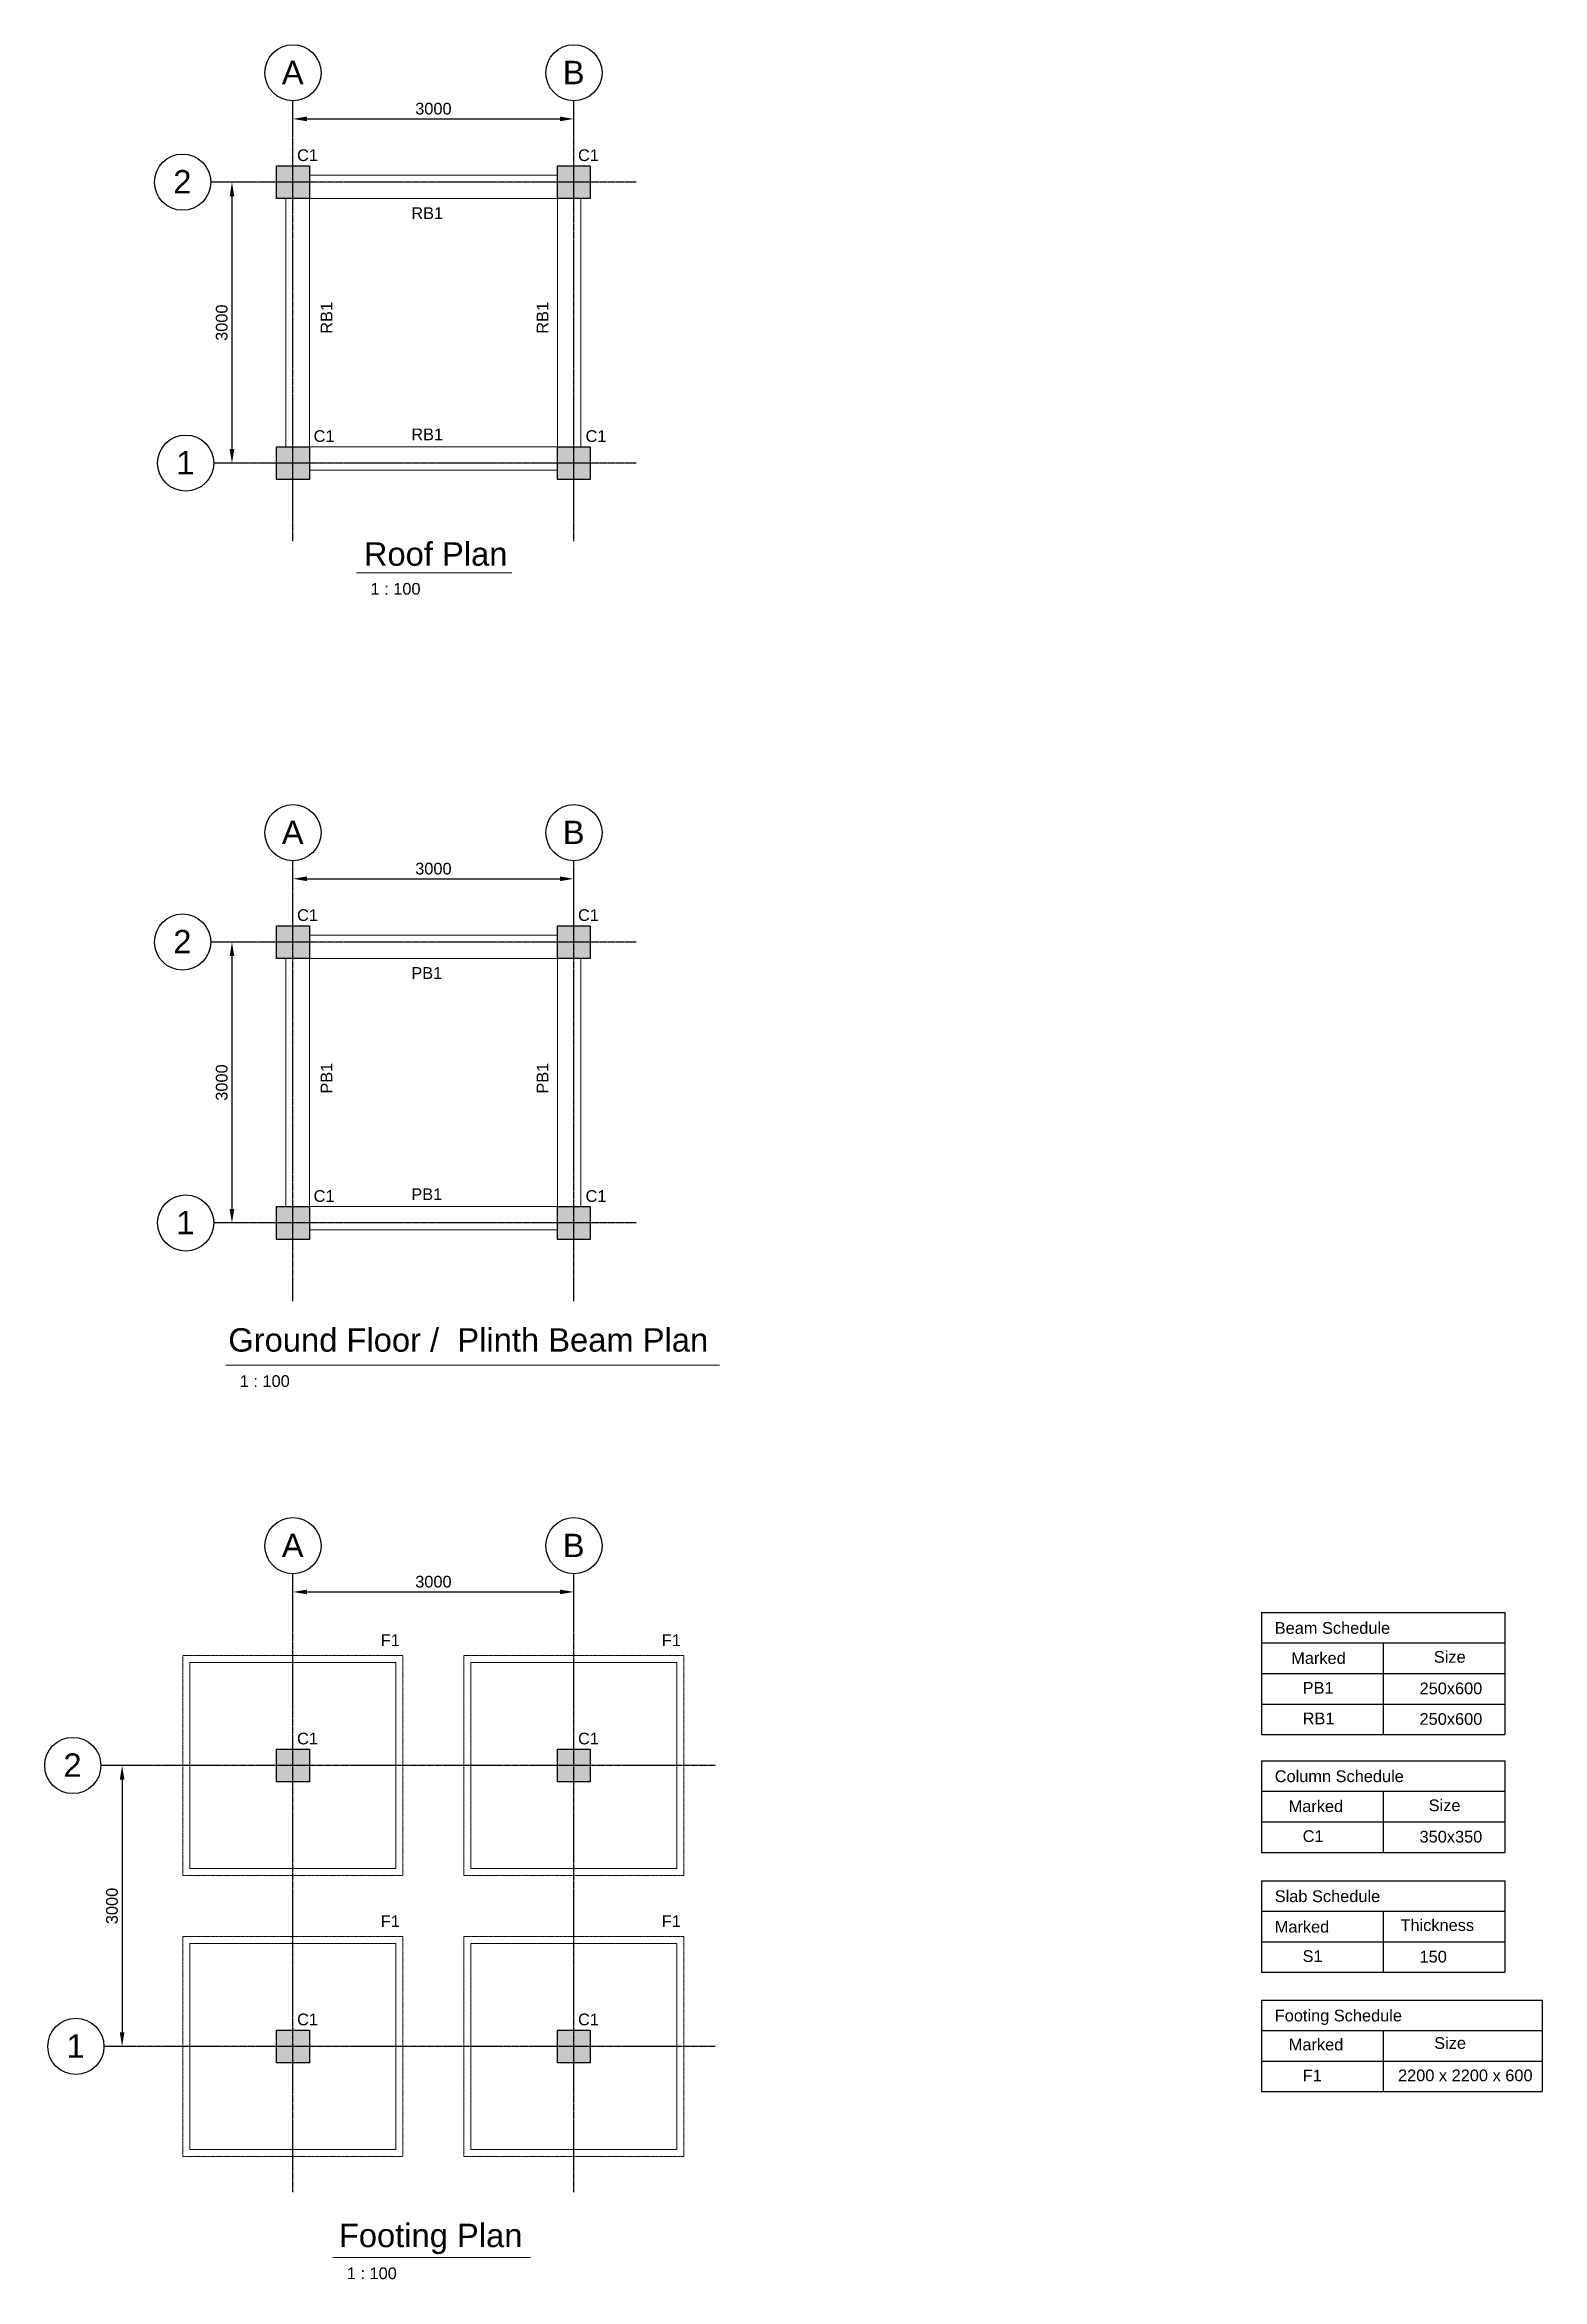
# Model space of a CAD drawing. Header units: millimetres. Extents: x 58949 to 74940, y 1947 to 25812.
import ezdxf

# ---------------------------------------------------------------- set-up
doc = ezdxf.new("R2010")
doc.units = ezdxf.units.MM
for name, pattern in [('Dash', [6.35, 3.175, -3.175]), ('Grid Line', [22.225, 12.7, -3.175, 3.175, -3.175]), ('Hidden', [7.14375, 4.7625, -2.38125])]:
    doc.linetypes.add(name, pattern=pattern)
for name, color, linetype, lineweight in [('A-ANNO-DIMS', 211, 'Continuous', 30), ('A-DETL-HDLN', 90, 'Hidden', 9), ('A_Window_Plan', 7, 'Continuous', 25), ('G-ANNO-TTLB', 6, 'Continuous', 9), ('S-BEAM-IDEN', 2, 'Continuous', 9), ('S-COLS-IDEN', 171, 'Continuous', 9), ('S-FNDN', 32, 'Continuous', 9), ('S-FNDN-HDLN', 4, 'Dash', 9), ('S-FNDN-IDEN', 2, 'Continuous', 9), ('S-GRID', 1, 'Continuous', 30), ('S-GRID-IDEN', 1, 'Continuous', 30)]:
    doc.layers.add(name, color=color, linetype=linetype, lineweight=lineweight)
doc.layers.add('G-ANNO-NPLT', color=191, linetype='Continuous', plot=False)
doc.styles.add('Arial', font='arial.ttf', dxfattribs={"height": 125})
doc.styles.add('Arial_1', font='arial.ttf', dxfattribs={"height": 250})
doc.styles.add('Arial_3', font='arial.ttf', dxfattribs={"height": 250})
doc.styles.add('Arial_4', font='arial.ttf', dxfattribs={"height": 2.5})
doc.styles.add('Arial_9', font='arial.ttf', dxfattribs={"height": 5})
doc.dimstyles.new('MM_Diagonal_-_2_5mm_Arial', dxfattribs={"dimscale": 304.8, "dimtxt": 127.532425, "dimasz": 0.492126, "dimexe": 0.393701, "dimexo": 0.246063, "dimgap": 0.147638, "dimtad": 1, "dimdec": 0, "dimzin": 0, "dimdsep": 46, "dimtxsty": 'Arial', "dimsah": 1, "dimcen": 0.09, "dimazin": 0, "dimtfac": 1, "dimtdec": 4, "dimtix": 1, "dimtmove": 0, "dimatfit": 3, "dimfxl": 0, "dimtvp": 1, "dimtolj": 1, "dimtzin": 0, "dimarcsym": 0})

# ---------------------------------------------------------------- blocks, each defined once
blk = doc.blocks.new('CV_STF_Rectangular Foundation1 - F5-468797-Foundation Layout Plan')
at = {"layer": 'S-FNDN'}
for p, q in [((900, 900), (-1300, 900)), ((-1300, 900), (-1300, -1300)), ((900, -1300), (900, 900)), ((-1300, -1300), (900, -1300))]:
    blk.add_line(p, q, dxfattribs=at)
at = {"layer": 'S-FNDN-HDLN'}
for p, q in [((975, 975), (-1375, 975)), ((-1375, 975), (-1375, -1375)), ((975, -1375), (975, 975)), ((-1375, -1375), (975, -1375))]:
    blk.add_line(p, q, dxfattribs=at)
blk = doc.blocks.new('Grid - MM_Grid Head - Circle-33642-Level 1')
at = {"layer": 'S-GRID-IDEN'}
blk.add_circle((0, 0), 6, dxfattribs=at)
blk = doc.blocks.new('*D2')
at = {"layer": 'A-ANNO-DIMS', "color": 0, "lineweight": -2}
for p, q in [((61600, 9225), (61600, 9408)), ((64600, 9092), (64600, 9408)), ((61750, 9288), (64450, 9288))]:
    blk.add_line(p, q, dxfattribs=at)
at = {"layer": 'A-ANNO-DIMS', "color": 0}
for points in [[(61750, 9313), (61750, 9263), (61600, 9288)], [(64450, 9313), (64450, 9263), (64600, 9288)]]:
    blk.add_solid(points, dxfattribs=at)
at = {"layer": 'Defpoints', "color": 0}
for p in [(61600, 9150), (64600, 9288), (64600, 9017)]:
    blk.add_point(p, dxfattribs=at)
at = {"layer": 'A-ANNO-DIMS', "color": 0, "insert": (63100, 9397), "char_height": 125, "attachment_point": 5, "style": 'Arial'}
blk.add_mtext('\\A1;3000', dxfattribs=at)
blk = doc.blocks.new('*D3')
at = {"layer": 'A-ANNO-DIMS', "color": 0, "lineweight": -2}
for p, q in [((60032, 7434), (59656, 7434)), ((59776, 7284), (59776, 4584)), ((59916, 4434), (59656, 4434))]:
    blk.add_line(p, q, dxfattribs=at)
at = {"layer": 'A-ANNO-DIMS', "color": 0}
for points in [[(59751, 7284), (59801, 7284), (59776, 7434)], [(59751, 4584), (59801, 4584), (59776, 4434)]]:
    blk.add_solid(points, dxfattribs=at)
at = {"layer": 'Defpoints', "color": 0}
for p in [(60107, 7434), (59776, 4434), (59991, 4434)]:
    blk.add_point(p, dxfattribs=at)
at = {"layer": 'A-ANNO-DIMS', "color": 0, "insert": (59668, 5934), "char_height": 125, "attachment_point": 5, "rotation": 90, "style": 'Arial'}
blk.add_mtext('\\A1;3000', dxfattribs=at)
blk = doc.blocks.new('*D5')
at = {"layer": 'A-ANNO-DIMS', "color": 0, "lineweight": -2}
for p, q in [((61600, 16840), (61600, 17024)), ((64600, 16708), (64600, 17024)), ((61750, 16904), (64450, 16904))]:
    blk.add_line(p, q, dxfattribs=at)
at = {"layer": 'A-ANNO-DIMS', "color": 0}
for points in [[(61750, 16929), (61750, 16879), (61600, 16904)], [(64450, 16929), (64450, 16879), (64600, 16904)]]:
    blk.add_solid(points, dxfattribs=at)
at = {"layer": 'Defpoints', "color": 0}
for p in [(61600, 16765), (64600, 16904), (64600, 16633)]:
    blk.add_point(p, dxfattribs=at)
at = {"layer": 'A-ANNO-DIMS', "color": 0, "insert": (63100, 17012), "char_height": 125, "attachment_point": 5, "style": 'Arial'}
blk.add_mtext('\\A1;3000', dxfattribs=at)
blk = doc.blocks.new('*D4')
at = {"layer": 'A-ANNO-DIMS', "color": 0, "lineweight": -2}
for p, q in [((61205, 16228), (60829, 16228)), ((60949, 16078), (60949, 13378)), ((61088, 13228), (60829, 13228))]:
    blk.add_line(p, q, dxfattribs=at)
at = {"layer": 'A-ANNO-DIMS', "color": 0}
for points in [[(60924, 16078), (60974, 16078), (60949, 16228)], [(60924, 13378), (60974, 13378), (60949, 13228)]]:
    blk.add_solid(points, dxfattribs=at)
at = {"layer": 'Defpoints', "color": 0}
for p in [(61280, 16228), (60949, 13228), (61163, 13228)]:
    blk.add_point(p, dxfattribs=at)
at = {"layer": 'A-ANNO-DIMS', "color": 0, "insert": (60840, 14728), "char_height": 125, "attachment_point": 5, "rotation": 90, "style": 'Arial'}
blk.add_mtext('\\A1;3000', dxfattribs=at)
blk = doc.blocks.new('*D6')
at = {"layer": 'A-ANNO-DIMS', "color": 0, "lineweight": -2}
for p, q in [((61600, 24955), (61600, 25139)), ((64600, 24823), (64600, 25139)), ((61750, 25019), (64450, 25019))]:
    blk.add_line(p, q, dxfattribs=at)
at = {"layer": 'A-ANNO-DIMS', "color": 0}
for points in [[(61750, 25044), (61750, 24994), (61600, 25019)], [(64450, 25044), (64450, 24994), (64600, 25019)]]:
    blk.add_solid(points, dxfattribs=at)
at = {"layer": 'Defpoints', "color": 0}
for p in [(61600, 24880), (64600, 25019), (64600, 24748)]:
    blk.add_point(p, dxfattribs=at)
at = {"layer": 'A-ANNO-DIMS', "color": 0, "insert": (63100, 25128), "char_height": 125, "attachment_point": 5, "style": 'Arial'}
blk.add_mtext('\\A1;3000', dxfattribs=at)
blk = doc.blocks.new('*D7')
at = {"layer": 'A-ANNO-DIMS', "color": 0, "lineweight": -2}
for p, q in [((61205, 24343), (60829, 24343)), ((60949, 24193), (60949, 21493)), ((61088, 21343), (60829, 21343))]:
    blk.add_line(p, q, dxfattribs=at)
at = {"layer": 'A-ANNO-DIMS', "color": 0}
for points in [[(60924, 24193), (60974, 24193), (60949, 24343)], [(60924, 21493), (60974, 21493), (60949, 21343)]]:
    blk.add_solid(points, dxfattribs=at)
at = {"layer": 'Defpoints', "color": 0}
for p in [(61280, 24343), (60949, 21343), (61163, 21343)]:
    blk.add_point(p, dxfattribs=at)
at = {"layer": 'A-ANNO-DIMS', "color": 0, "insert": (60840, 22843), "char_height": 125, "attachment_point": 5, "rotation": 90, "style": 'Arial'}
blk.add_mtext('\\A1;3000', dxfattribs=at)

msp = doc.modelspace()

# ---------------------------------------------------------------- hatches: boundary and pattern name
h = msp.add_hatch(color=8)
h.dxf.hatch_style = 1
h.paths.add_polyline_path([(61775.2, 24518.4), (61425.2, 24518.4), (61425.2, 24168.4), (61775.2, 24168.4)])
h = msp.add_hatch(color=8)
h.dxf.hatch_style = 1
h.paths.add_polyline_path([(64775.2, 24518.4), (64425.2, 24518.4), (64425.2, 24168.4), (64775.2, 24168.4)])
h = msp.add_hatch(color=8)
h.dxf.hatch_style = 1
h.paths.add_polyline_path([(61775.2, 21518.4), (61425.2, 21518.4), (61425.2, 21168.4), (61775.2, 21168.4)])
h = msp.add_hatch(color=8)
h.dxf.hatch_style = 1
h.paths.add_polyline_path([(64775.2, 21518.4), (64425.2, 21518.4), (64425.2, 21168.4), (64775.2, 21168.4)])
h = msp.add_hatch(color=8)
h.dxf.hatch_style = 1
h.paths.add_polyline_path([(61775.2, 16403.3), (61425.2, 16403.3), (61425.2, 16053.3), (61775.2, 16053.3)])
h = msp.add_hatch(color=8)
h.dxf.hatch_style = 1
h.paths.add_polyline_path([(64775.2, 16403.3), (64425.2, 16403.3), (64425.2, 16053.3), (64775.2, 16053.3)])
h = msp.add_hatch(color=8)
h.dxf.hatch_style = 1
h.paths.add_polyline_path([(61775.2, 13403.3), (61425.2, 13403.3), (61425.2, 13053.3), (61775.2, 13053.3)])
h = msp.add_hatch(color=8)
h.dxf.hatch_style = 1
h.paths.add_polyline_path([(64775.2, 13403.3), (64425.2, 13403.3), (64425.2, 13053.3), (64775.2, 13053.3)])
h = msp.add_hatch(color=8)
h.dxf.hatch_style = 1
h.paths.add_polyline_path([(61775.2, 7609.3), (61425.2, 7609.3), (61425.2, 7259.3), (61775.2, 7259.3)])
h = msp.add_hatch(color=8)
h.dxf.hatch_style = 1
h.paths.add_polyline_path([(64775.2, 7609.3), (64425.2, 7609.3), (64425.2, 7259.3), (64775.2, 7259.3)])
h = msp.add_hatch(color=8)
h.dxf.hatch_style = 1
h.paths.add_polyline_path([(61775.2, 4609.3), (61425.2, 4609.3), (61425.2, 4259.3), (61775.2, 4259.3)])
h = msp.add_hatch(color=8)
h.dxf.hatch_style = 1
h.paths.add_polyline_path([(64775.2, 4609.3), (64425.2, 4609.3), (64425.2, 4259.3), (64775.2, 4259.3)])

# ---------------------------------------------------------------- linework, layer by layer
for p, q in [((71940.7, 9069), (71940.7, 7764.1)), ((71940.7, 9069), (74541.7, 9069)), ((74541.7, 9069), (74541.7, 7764.1)), ((71940.7, 8742.8), (74541.7, 8742.8)), ((73241.2, 8742.8), (73241.2, 7764.1)), ((71940.7, 8416.6), (74541.7, 8416.6)), ((71940.7, 8090.3), (74541.7, 8090.3)), ((71940.7, 7764.1), (74541.7, 7764.1)), ((71940.7, 7485.3), (71940.7, 6506.7)), ((71940.7, 7485.3), (74541.7, 7485.3)), ((74541.7, 7485.3), (74541.7, 6506.7)), ((71940.7, 7159.1), (74541.7, 7159.1)), ((73241.2, 7159.1), (73241.2, 6506.7)), ((71940.7, 6832.9), (74541.7, 6832.9)), ((71940.7, 6506.7), (74541.7, 6506.7)), ((71940.7, 6204.2), (71940.7, 5225.5)), ((71940.7, 6204.2), (74541.7, 6204.2)), ((74541.7, 6204.2), (74541.7, 5225.5)), ((71940.7, 5877.9), (74541.7, 5877.9)), ((73241.2, 5877.9), (73241.2, 5225.5)), ((71940.7, 5551.7), (74541.7, 5551.7)), ((71940.7, 5225.5), (74541.7, 5225.5)), ((71940.7, 4929.8), (71940.7, 3951.1)), ((71940.7, 4929.8), (74940.3, 4929.8)), ((74940.3, 4929.8), (74940.3, 3951.1)), ((71940.7, 4603.6), (74940.3, 4603.6)), ((73241.2, 4603.6), (73241.2, 3951.1)), ((71940.7, 4277.3), (74940.3, 4277.3)), ((71940.7, 3951.1), (74940.3, 3951.1))]:
    msp.add_line(p, q)
for points in [[(61775.2, 24518.4), (61775.2, 24168.4), (61425.2, 24168.4), (61425.2, 24518.4)], [(64775.2, 24518.4), (64775.2, 24168.4), (64425.2, 24168.4), (64425.2, 24518.4)], [(61775.2, 21518.4), (61775.2, 21168.4), (61425.2, 21168.4), (61425.2, 21518.4)], [(64775.2, 21518.4), (64775.2, 21168.4), (64425.2, 21168.4), (64425.2, 21518.4)], [(61775.2, 16403.3), (61775.2, 16053.3), (61425.2, 16053.3), (61425.2, 16403.3)], [(64775.2, 16403.3), (64775.2, 16053.3), (64425.2, 16053.3), (64425.2, 16403.3)], [(61775.2, 13403.3), (61775.2, 13053.3), (61425.2, 13053.3), (61425.2, 13403.3)], [(64775.2, 13403.3), (64775.2, 13053.3), (64425.2, 13053.3), (64425.2, 13403.3)], [(61775.2, 7609.3), (61775.2, 7259.3), (61425.2, 7259.3), (61425.2, 7609.3)], [(64775.2, 7609.3), (64775.2, 7259.3), (64425.2, 7259.3), (64425.2, 7609.3)], [(61775.2, 4609.3), (61775.2, 4259.3), (61425.2, 4259.3), (61425.2, 4609.3)], [(64775.2, 4609.3), (64775.2, 4259.3), (64425.2, 4259.3), (64425.2, 4609.3)]]:
    msp.add_lwpolyline(points, close=True)
at = {"layer": 'A-DETL-HDLN', "linetype": 'Continuous'}
for p, q in [((64425.2, 24418.4), (61775.2, 24418.4)), ((61525.2, 24168.4), (61525.2, 21518.4)), ((64675.2, 21518.4), (64675.2, 24168.4)), ((61775.2, 21268.4), (64425.2, 21268.4)), ((64425.2, 16303.3), (61775.2, 16303.3)), ((61525.2, 16053.3), (61525.2, 13403.3)), ((64675.2, 13403.3), (64675.2, 16053.3)), ((61775.2, 13153.3), (64425.2, 13153.3))]:
    msp.add_line(p, q, dxfattribs=at)
at = {"layer": 'A-DETL-HDLN'}
for p, q in [((64425.2, 24168.4), (61775.2, 24168.4)), ((61775.2, 24168.4), (61775.2, 21518.4)), ((64425.2, 21518.4), (64425.2, 24168.4)), ((61775.2, 21518.4), (64425.2, 21518.4)), ((61775.2, 16053.3), (61775.2, 13403.3)), ((64425.2, 16053.3), (61775.2, 16053.3)), ((64425.2, 13403.3), (64425.2, 16053.3)), ((61775.2, 13403.3), (64425.2, 13403.3))]:
    msp.add_line(p, q, dxfattribs=at)
at = {"layer": 'A_Window_Plan', "lineweight": 9}
msp.add_line((60883.3, 11709.4), (66155.2, 11709.4), dxfattribs=at)
at = {"layer": 'G-ANNO-NPLT', "lineweight": 9}
for p, q in [((62279.8, 20170.5), (63936.3, 20170.5)), ((62026.6, 2181.1), (64136.1, 2181.1))]:
    msp.add_line(p, q, dxfattribs=at)
at = {"layer": 'S-GRID', "linetype": 'Grid Line'}
for p, q in [((61600.2, 20510), (61600.2, 25211.8)), ((64600.2, 20510), (64600.2, 25211.8)), ((65265.2, 24343.4), (60722, 24343.4)), ((65265.2, 21343.4), (60754.7, 21343.4)), ((61600.2, 12394.8), (61600.2, 17096.6)), ((64600.2, 12394.8), (64600.2, 17096.6)), ((65265.2, 16228.3), (60722, 16228.3)), ((65265.2, 13228.3), (60754.7, 13228.3)), ((61600.2, 2877.2), (61600.2, 9481.5)), ((64600.2, 2877.2), (64600.2, 9481.5)), ((66107.1, 7434.3), (59549.4, 7434.3)), ((66107.1, 4434.3), (59582.2, 4434.3))]:
    msp.add_line(p, q, dxfattribs=at)

# ---------------------------------------------------------------- block references
at = {"layer": 'S-FNDN'}
for p in [(61800.2, 7634.3), (64800.2, 7634.3), (61800.2, 4634.3), (64800.2, 4634.3)]:
    msp.add_blockref('CV_STF_Rectangular Foundation1 - F5-468797-Foundation Layout Plan', p, dxfattribs=at)
at = {"layer": 'S-GRID-IDEN', "xscale": 49.99999999999998, "yscale": 49.99999999999998, "zscale": 49.99999999999998, "rotation": 90}
for p in [(61600.2, 25511.8), (64600.2, 25511.8), (60422, 24343.4), (60454.7, 21343.4), (61600.2, 17396.6), (64600.2, 17396.6), (60422, 16228.3), (60454.7, 13228.3), (61600.2, 9781.5), (64600.2, 9781.5), (59249.4, 7434.3), (59282.2, 4434.3)]:
    msp.add_blockref('Grid - MM_Grid Head - Circle-33642-Level 1', p, dxfattribs=at)

# ---------------------------------------------------------------- texts
at = {"layer": 'G-ANNO-TTLB', "attachment_point": 1}
for s, insert, char_height, width, style in [('Roof Plan', (62357.1, 20497.7), 250, 5676.312, 'Arial_9'), (' 1 : 100', (62380.1, 20063.3), 125, 1410.97, 'Arial_3'), ('Ground Floor /  Plinth Beam Plan', (60909.8, 12104), 250, 11457.16, 'Arial_9'), (' 1 : 100', (60983.6, 11602.2), 125, 1410.97, 'Arial_3'), ('Footing Plan', (62090.1, 2540.6), 250, 5676.312, 'Arial_9'), (' 1 : 100', (62126.8, 2073.9), 125, 1410.97, 'Arial_3')]:
    msp.add_mtext(s, dxfattribs=dict(at, insert=insert, char_height=char_height, width=width, style=style))
at = {"layer": 'S-BEAM-IDEN', "char_height": 125, "attachment_point": 1, "style": 'Arial_4'}
for s, insert, width in [('RB1', (62864.1, 24075.6), 1194.514), ('RB1', (62864.1, 21712.8), 1194.514), ('PB1', (62864.1, 15960.5), 1194.514), ('PB1', (62864.1, 13597.7), 1194.514), ('Beam Schedule', (72083.3, 8965.6), 1678.871), ('Marked', (72259.5, 8644.6), 604.751), ('Size', (73782.6, 8657.1), 513.028), ('PB1', (72381.4, 8326.1), 513.758), ('250x600', (73629.6, 8320.3), 513.758), ('RB1', (72381.4, 7999.9), 513.758), ('250x600', (73629.6, 7994.1), 513.758), ('Column Schedule', (72083.3, 7381.9), 1678.871), ('Marked', (72231.5, 7062.5), 699.672), (' Size', (73678.8, 7071.7), 652.035), ('C1', (72381.4, 6742.4), 366.018), ('350x350', (73629.6, 6736.6), 513.758), ('Slab Schedule', (72083.3, 6100.8), 1678.871), ('Marked', (72083.3, 5774.5), 1099.884), ('Thickness', (73426.1, 5791.8), 919.385), ('S1', (72381.4, 5461.3), 366.018), ('150', (73629.6, 5455.4), 513.758), ('Footing Schedule', (72083.3, 4826.4), 1678.871), ('Size', (73786.2, 4533.2), 526.585), (' Marked', (72184.8, 4516.6), 1242.075), ('F1', (72381.4, 4186.9), 366.018), ('2200 x 2200 x 600', (73399.6, 4187.3), 1518.337)]:
    msp.add_mtext(s, dxfattribs=dict(at, insert=insert, width=width))
at = {"layer": 'S-BEAM-IDEN', "char_height": 125, "width": 1194.514, "attachment_point": 1, "rotation": 90, "style": 'Arial_4'}
for s, insert in [('RB1', (61896, 22724.9)), ('RB1', (64202.3, 22724.9)), ('PB1', (61896, 14609.8)), ('\\pt125;PB1', (64202.3, 14609.8))]:
    msp.add_mtext(s, dxfattribs=dict(at, insert=insert))
at = {"layer": 'S-COLS-IDEN', "char_height": 125, "width": 537.131, "attachment_point": 1, "style": 'Arial_3'}
for insert in [(61644.2, 24694.1), (64644.2, 24694.1), (61820.8, 21694.1), (64724.2, 21694.1), (61644.2, 16579), (64644.2, 16579), (61820.8, 13579), (64724.2, 13579), (61644.2, 7785), (64644.2, 7785), (61644.2, 4785), (64644.2, 4785)]:
    msp.add_mtext('C1', dxfattribs=dict(at, insert=insert))
at = {"layer": 'S-FNDN-IDEN', "char_height": 125, "width": 472.996, "attachment_point": 1, "style": 'Arial_4'}
for insert in [(62538, 8834.2), (65538, 8834.2), (62538, 5834.2), (65538, 5834.2)]:
    msp.add_mtext('F1', dxfattribs=dict(at, insert=insert))
at = {"layer": 'S-GRID-IDEN', "char_height": 250, "width": 284.599, "attachment_point": 1, "style": 'Arial_1'}
for s, insert in [('A', (61481.2, 25639.7)), ('B', (64481.2, 25639.7)), ('2', (60322.2, 24472.6)), ('1', (60355, 21472.6)), ('A', (61481.2, 17524.6)), ('B', (64481.2, 17524.6)), ('2', (60322.2, 16357.5)), ('1', (60355, 13357.5)), ('A', (61481.2, 9909.4)), ('B', (64481.2, 9909.4)), ('2', (59149.7, 7563.5)), ('1', (59182.5, 4563.5))]:
    msp.add_mtext(s, dxfattribs=dict(at, insert=insert))

# ---------------------------------------------------------------- dimensions: what is measured, and where the dimension line sits
at = {"layer": 'A-ANNO-DIMS'}
for base, p1, p2, picture, middle in [((64600.2, 25018.7), (61600.2, 24880.5), (64600.2, 24747.7), '*D6', (63100.2, 25127.6)), ((64600.2, 16903.6), (61600.2, 16765.3), (64600.2, 16632.6), '*D5', (63100.2, 17012.5)), ((64600.2, 9288.4), (61600.2, 9150.2), (64600.2, 9017.4), '*D2', (63100.2, 9397.3))]:
    dim = msp.add_linear_dim(base=base, p1=p1, p2=p2, dimstyle='MM_Diagonal_-_2_5mm_Arial', override={"dimpost": '<>', "dimfxl": 7254.274086}, dxfattribs=at)
    dim.commit()
    dim.dimension.update_dxf_attribs({"geometry": picture, "text_midpoint": middle})
for base, p1, p2, picture, middle in [((60948.9, 21343.4), (61279.7, 24343.4), (61163.4, 21343.4), '*D7', (60840.1, 22843.4)), ((60948.9, 13228.3), (61279.7, 16228.3), (61163.4, 13228.3), '*D4', (60840.1, 14728.3)), ((59776.4, 4434.3), (60107.1, 7434.3), (59990.9, 4434.3), '*D3', (59667.5, 5934.3))]:
    dim = msp.add_linear_dim(base=base, p1=p1, p2=p2, angle=90, dimstyle='MM_Diagonal_-_2_5mm_Arial', override={"dimpost": '<>', "dimfxl": 7254.274086}, dxfattribs=at)
    dim.commit()
    dim.dimension.update_dxf_attribs({"geometry": picture, "text_midpoint": middle})

doc.saveas('drawing.dxf')
